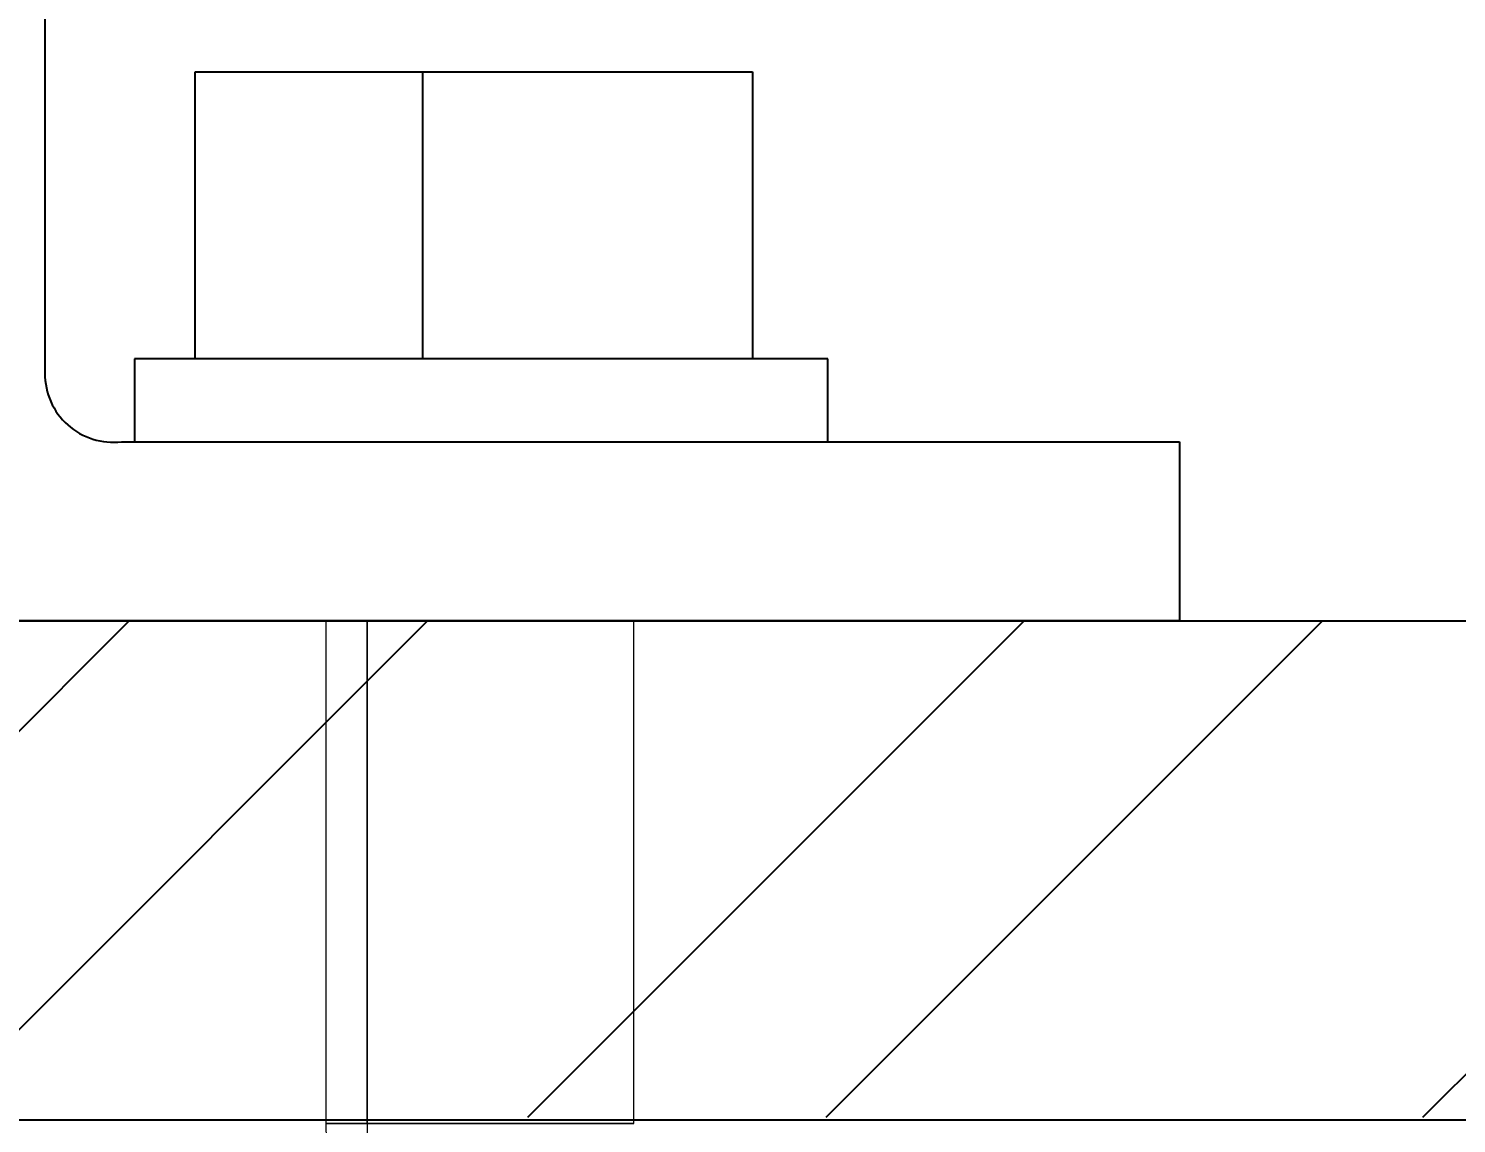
# Model space of a CAD drawing. Header units: inches. Extents: x 10 to 190, y 5 to 37.
# Drawn here: x 60.968 to 62.407, y 24.022 to 25.125 of the extents above; entities that cross this region are included whole.
import ezdxf
from ezdxf import colors
from ezdxf.entities.mleader import LeaderData, LeaderLine
from ezdxf.math import Vec2, Vec3

# ---------------------------------------------------------------- set-up
doc = ezdxf.new("R2010")
doc.units = ezdxf.units.IN
doc.header["$MEASUREMENT"] = 0
doc.styles.add('Tahoma', font='tahoma.ttf')

msp = doc.modelspace()

# ---------------------------------------------------------------- hatches: boundary and pattern name
at = {"true_color": 0x939598}
h = msp.add_hatch(dxfattribs=at)
h.set_pattern_fill('ANSI32', color=252, scale=1.7)
h.set_pattern_definition([(45, (71.1505, -5.9609), (-0.45078, 0.45078), []), (45, (71.451, -5.9609), (-0.45078, 0.45078), [])])
edge = h.paths.add_edge_path()
edge.add_arc((60.2243, 27.6684), 6.7609, 207.67122, 212.57153)
edge.add_line((54.5267, 24.0286), (65.9218, 24.0286))
edge.add_arc((60.2243, 27.6684), 6.7609, 327.42847, 332.32878)
edge.add_line((66.2119, 24.5286), (54.2366, 24.5286))

# ---------------------------------------------------------------- linework, layer by layer
for p, q in [((60.9849, 25.1824), (60.9849, 24.778)), ((61.1363, 24.7926), (61.1363, 25.0817)), ((61.1363, 25.0817), (61.6978, 25.0817)), ((61.3656, 24.7926), (61.3656, 25.0817)), ((61.6978, 25.0817), (61.6978, 24.7926)), ((61.7736, 24.7926), (61.0752, 24.7926)), ((61.0752, 24.7926), (61.0752, 24.7091)), ((61.7736, 24.7091), (61.7736, 24.7926)), ((61.0621, 24.7091), (62.1277, 24.7091)), ((62.1277, 24.7091), (62.1277, 24.5286)), ((62.1277, 24.5286), (60.8587, 24.5286))]:
    msp.add_line(p, q)
at = {"color": 0, "linetype": 'Continuous', "lineweight": 0, "extrusion": (-1, 6.12323e-17, 0)}
for p, q in [((61.2681, 24.0224), (61.2681, 24.5286)), ((61.3095, 24.0224), (61.3095, 24.5286)), ((61.3095, 24.5286), (61.3095, 24.0224)), ((61.5781, 24.0224), (61.5781, 24.5286)), ((61.3095, 24.0224), (61.2681, 24.0224)), ((61.2681, 24.0224), (61.3095, 24.0224)), ((61.3095, 24.0224), (61.5781, 24.0224)), ((61.5781, 24.0224), (61.3095, 24.0224))]:
    msp.add_line(p, q, dxfattribs=at)
for points in [[(54.2366, 24.5286), (66.2119, 24.5286)], [(54.5283, 24.0262), (65.9202, 24.0262)]]:
    msp.add_lwpolyline(points)
msp.add_circle((60.2243, 27.6684), 6.7609)
msp.add_arc((61.0536, 24.7774), 0.0687, 179.4332, 277.0687)
at = {"color": 0, "linetype": 'Continuous', "lineweight": 0, "extrusion": (0, 0, -1)}
msp.add_arc((-61.5085, 24.0224), 0.2403, 338.4106, 0, dxfattribs=at)
at = {"color": 0, "linetype": 'Continuous', "lineweight": 0}
msp.add_ellipse((61.4857, 24.0224), major_axis=(0, -0.2403), ratio=0.733138, start_param=-1.570796, end_param=-1.235287, dxfattribs=at)

# ---------------------------------------------------------------- leaders
ml = msp.add_multileader_mtext('Standard')
ml.set_content('5/16" STAINLESS STEEL LAG BOLT OR STRUCTURAL SCREW WITH 2-1/2" MIN. EMBEDMENT AND FLAT WASHER', color=256, style='Tahoma')
ml.set_leader_properties()
ml.build(insert=Vec2(0, 0))
ml.multileader.update_dxf_attribs({"dogleg_length": 0.36, "arrow_head_size": 0.3438, "scale": 4})
ctx = ml.context
ctx.base_point, ctx.scale, ctx.char_height, ctx.arrow_head_size, ctx.landing_gap_size, ctx.plane_origin = Vec3(69.7316, 24.0131), 4, 0.34375, 0.3438, 0.495, Vec3(62.7189, 27.2986)
notes = []
notes.append((ctx, [(0, (1, 1, 0), (67.7516, 24.0131), (1, 0), 1.98, [(0, [(61.5794, 22.8756)], 0, [])])]))
ctx.mtext.insert, ctx.mtext.width, ctx.mtext.flow_direction = Vec3(70.2266, 24.1881), 7.577458, 5
for ctx, leaders in notes:
    for number, flags, end, landing, length, lines in leaders:
        leader = LeaderData()
        leader.index, (leader.has_last_leader_line, leader.has_dogleg_vector, leader.attachment_direction) = number, flags
        leader.last_leader_point, leader.dogleg_vector, leader.dogleg_length = Vec3(end), Vec3(landing), length
        for number, points, colour, breaks in lines:
            line = LeaderLine()
            line.index, line.vertices, line.color, line.breaks = number, Vec3.list(points), colors.encode_raw_color(colour), breaks
            leader.lines.append(line)
        ctx.leaders.append(leader)

doc.saveas('drawing.dxf')
